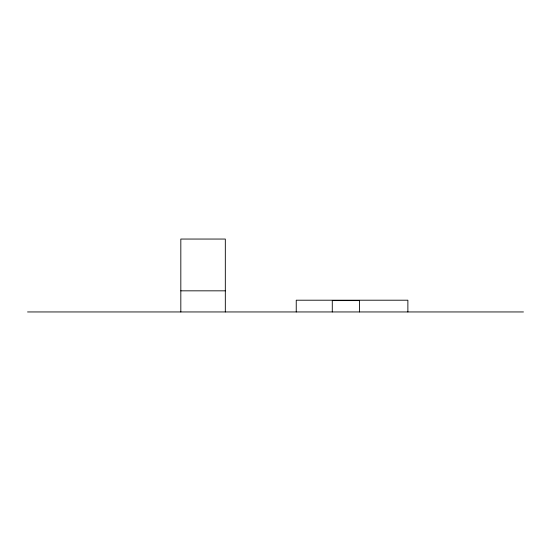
<?xml version="1.0" encoding="UTF-8"?>
<svg xmlns="http://www.w3.org/2000/svg" width="551" height="551" viewBox="0 0 551 551"><rect width="100%" height="100%" fill="white"/><g stroke="black" fill="none" stroke-linecap="round" stroke-linejoin="round"><path stroke-width="0.83" d="M180.824 290.832L225.318 290.832M27.55 311.949L523.45 311.949M407.878 311.949L407.878 300.205L296.238 300.205L296.238 311.949M359.548 311.949L359.548 300.605L332.281 300.605L332.281 311.949M225.318 311.949L225.318 239.051L180.824 239.051L180.824 311.949"/></g></svg>
